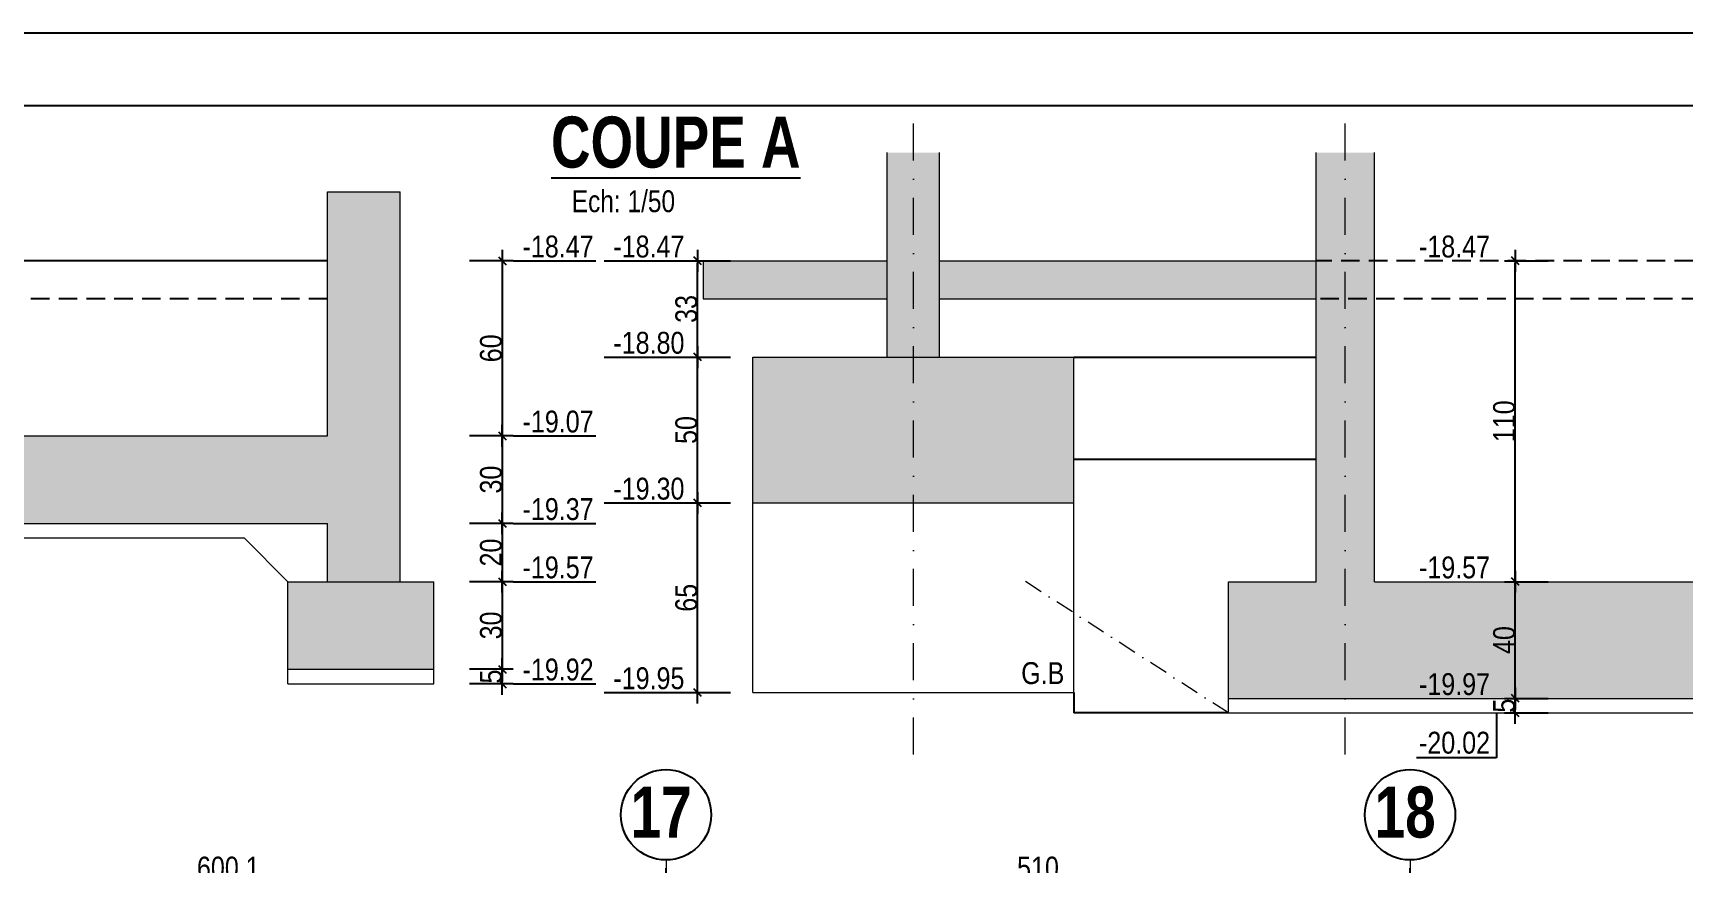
# Model space of a CAD drawing. Header units: centimetres. Extents: x -40 to 58779, y 2083 to 6283.
# Drawn here: x 56349 to 57481, y 5713 to 6283 of the extents above; entities that cross this region are included whole.
import ezdxf
from ezdxf.enums import TextEntityAlignment as Align

# ---------------------------------------------------------------- set-up
doc = ezdxf.new("R2010")
doc.units = ezdxf.units.CM
doc.header["$PDMODE"] = 1
doc.header["$PDSIZE"] = -2
doc.linetypes.add('CACHEX2', pattern=[19.05, 12.7, -6.35])
doc.linetypes.add('TIRETPTX2', pattern=[50.8, 25.4, -12.7, 0, -12.7])
for name, color, linetype in [('01_cote_gen', 4, 'Continuous'), ('01_linteaux', 2, 'Continuous'), ('01_poch_BN', 9, 'Continuous'), ('01_texte', 230, 'Continuous'), ('AA_COTES', 2, 'Continuous')]:
    doc.layers.add(name, color=color, linetype=linetype)
doc.layers.add('01_murs_coup', color=5, linetype='Continuous', lineweight=60)
doc.layers.add('01_tram_axes', color=2, linetype='TIRETPTX2', lineweight=9)
doc.styles.add('Arial Narrow', font='ARIALN.TTF')
doc.styles.add('impact', font='impact.ttf')
doc.styles.add('MATTE_TXT', font='arial.ttf')
doc.styles.add('STYLE2', font='ARIALN.TTF')
doc.dimstyles.new('JB25', dxfattribs={"dimscale": 0.1, "dimtxt": 150, "dimasz": 15, "dimexe": 0.1, "dimexo": 0.1, "dimgap": 0.09, "dimtad": 1, "dimdec": 1, "dimlfac": 0.5, "dimdsep": 46, "dimtxsty": 'STYLE2', "dimblk1": 'BOND_G', "dimblk2": 'BOND_D', "dimsah": 1, "dimcen": 1.5, "dimdle": 0.01, "dimse1": 1, "dimse2": 1, "dimclrd": 4, "dimclre": 2, "dimclrt": 6, "dimazin": 2, "dimtfac": 2.333333, "dimtdec": 1, "dimtix": 1, "dimtmove": 2, "dimatfit": 3, "dimldrblk": 'BOND_G', "dimfxl": 1, "dimtolj": 1, "dimtzin": 0, "dimarcsym": 0})
doc.dimstyles.new('JB50', dxfattribs={"dimscale": 0.1, "dimtxt": 150, "dimasz": 15, "dimexe": 0.1, "dimexo": 0.1, "dimgap": 0.09, "dimtad": 1, "dimdec": 1, "dimdsep": 46, "dimtxsty": 'STYLE2', "dimblk1": 'BOND_G', "dimblk2": 'BOND_D', "dimsah": 1, "dimcen": 1.5, "dimdle": 0.01, "dimse1": 1, "dimse2": 1, "dimclrd": 4, "dimclre": 2, "dimclrt": 6, "dimazin": 2, "dimtfac": 2.333333, "dimtdec": 1, "dimtix": 1, "dimtmove": 2, "dimatfit": 3, "dimldrblk": 'BOND_G', "dimfxl": 1, "dimtolj": 1, "dimtzin": 0, "dimarcsym": 0})

# ---------------------------------------------------------------- blocks, each defined once
blk = doc.blocks.new('BOND_G')
at = {"layer": 'AA_COTES', "color": 0}
for p, q in [((0, -5), (0, 15)), ((5, 0), (-5, 0)), ((1.77, 1.77), (-1.77, -1.77))]:
    blk.add_line(p, q, dxfattribs=at)
blk = doc.blocks.new('BOND_D')
at = {"layer": 'AA_COTES', "color": 0}
for p, q in [((5, 0), (-5, 0)), ((-1.77, -1.77), (1.77, 1.77)), ((0, 5), (0, -15))]:
    blk.add_line(p, q, dxfattribs=at)
blk = doc.blocks.new('*D1485')
at = {"layer": '01_cote_gen', "color": 4, "lineweight": -2, "transparency": 16777216}
blk.add_line((56184.3, 5703), (56781.3, 5703), dxfattribs=at)
at = {"layer": 'Defpoints', "color": 0, "lineweight": 0, "transparency": 16777216}
for p in [(56782.8, 5703), (56182.8, 5605.4), (56782.8, 5605.4)]:
    blk.add_point(p, dxfattribs=at)
at = {"layer": '01_cote_gen', "color": 4, "lineweight": -2, "transparency": 16777216, "xscale": 1.5, "yscale": 1.5, "zscale": 1.5, "rotation": 180}
blk.add_blockref('BOND_G', (56182.8, 5703), dxfattribs=at)
at = {"layer": '01_cote_gen', "color": 4, "lineweight": -2, "transparency": 16777216, "xscale": 1.5, "yscale": 1.5, "zscale": 1.5}
blk.add_blockref('BOND_D', (56782.8, 5703), dxfattribs=at)
at = {"layer": '01_cote_gen', "color": 6, "transparency": 16777216, "insert": (56482.8, 5710.7), "char_height": 15, "attachment_point": 5, "style": 'STYLE2'}
blk.add_mtext('\\A1;600.1', dxfattribs=at)
blk = doc.blocks.new('*D1486')
at = {"layer": '01_cote_gen', "color": 4, "lineweight": -2, "transparency": 16777216}
blk.add_line((56784.3, 5703), (57291.3, 5703), dxfattribs=at)
at = {"layer": 'Defpoints', "color": 0, "lineweight": 0, "transparency": 16777216}
for p in [(57292.8, 5703), (56782.8, 5593.6), (57292.8, 5593.6)]:
    blk.add_point(p, dxfattribs=at)
at = {"layer": '01_cote_gen', "color": 4, "lineweight": -2, "transparency": 16777216, "xscale": 1.5, "yscale": 1.5, "zscale": 1.5, "rotation": 180}
blk.add_blockref('BOND_G', (56782.8, 5703), dxfattribs=at)
at = {"layer": '01_cote_gen', "color": 4, "lineweight": -2, "transparency": 16777216, "xscale": 1.5, "yscale": 1.5, "zscale": 1.5}
blk.add_blockref('BOND_D', (57292.8, 5703), dxfattribs=at)
at = {"layer": '01_cote_gen', "color": 6, "transparency": 16777216, "insert": (57037.8, 5710.7), "char_height": 15, "attachment_point": 5, "style": 'STYLE2'}
blk.add_mtext('\\A1;510', dxfattribs=at)
blk = doc.blocks.new('*D1800')
at = {"layer": '01_cote_gen', "color": 4, "lineweight": -2, "ltscale": 0.2, "transparency": 16777216}
blk.add_line((56804.5, 5832.3), (56804.5, 5959.3), dxfattribs=at)
at = {"layer": 'Defpoints', "color": 0, "lineweight": 0, "ltscale": 0.2, "transparency": 16777216}
for p in [(56804.5, 5960.8), (56827, 5960.8), (56827, 5830.8)]:
    blk.add_point(p, dxfattribs=at)
at = {"layer": '01_cote_gen', "color": 4, "lineweight": -2, "ltscale": 0.2, "transparency": 16777216, "xscale": 1.5, "yscale": 1.5, "zscale": 1.5}
for name, p, rotation in [('BOND_D', (56804.5, 5960.8), 90), ('BOND_G', (56804.5, 5830.8), 270)]:
    blk.add_blockref(name, p, dxfattribs=dict(at, rotation=rotation))
at = {"layer": '01_cote_gen', "color": 6, "lineweight": 0, "ltscale": 0.2, "transparency": 16777216, "insert": (56796.8, 5895.8), "char_height": 15, "attachment_point": 5, "rotation": 90, "style": 'STYLE2'}
blk.add_mtext('\\A1;65', dxfattribs=at)
blk = doc.blocks.new('*D1801')
at = {"layer": '01_cote_gen', "color": 4, "lineweight": -2, "ltscale": 0.2, "transparency": 16777216}
blk.add_line((56804.5, 5962.3), (56804.5, 6059.3), dxfattribs=at)
at = {"layer": 'Defpoints', "color": 0, "lineweight": 0, "ltscale": 0.2, "transparency": 16777216}
for p in [(56804.5, 6060.8), (56827, 6060.8), (56827, 5960.8)]:
    blk.add_point(p, dxfattribs=at)
at = {"layer": '01_cote_gen', "color": 4, "lineweight": -2, "ltscale": 0.2, "transparency": 16777216, "xscale": 1.5, "yscale": 1.5, "zscale": 1.5}
for name, p, rotation in [('BOND_D', (56804.5, 6060.8), 90), ('BOND_G', (56804.5, 5960.8), 270)]:
    blk.add_blockref(name, p, dxfattribs=dict(at, rotation=rotation))
at = {"layer": '01_cote_gen', "color": 6, "lineweight": 0, "ltscale": 0.2, "transparency": 16777216, "insert": (56796.8, 6010.8), "char_height": 15, "attachment_point": 5, "rotation": 90, "style": 'STYLE2'}
blk.add_mtext('\\A1;50', dxfattribs=at)
blk = doc.blocks.new('*D1802')
at = {"layer": '01_cote_gen', "color": 4, "lineweight": -2, "ltscale": 0.2, "transparency": 16777216}
blk.add_line((56804.5, 6062.3), (56804.5, 6125.3), dxfattribs=at)
at = {"layer": 'Defpoints', "color": 0, "lineweight": 0, "ltscale": 0.2, "transparency": 16777216}
for p in [(56804.5, 6126.8), (56857.9, 6126.8), (56827, 6060.8)]:
    blk.add_point(p, dxfattribs=at)
at = {"layer": '01_cote_gen', "color": 4, "lineweight": -2, "ltscale": 0.2, "transparency": 16777216, "xscale": 1.5, "yscale": 1.5, "zscale": 1.5}
for name, p, rotation in [('BOND_D', (56804.5, 6126.8), 90), ('BOND_G', (56804.5, 6060.8), 270)]:
    blk.add_blockref(name, p, dxfattribs=dict(at, rotation=rotation))
at = {"layer": '01_cote_gen', "color": 6, "lineweight": 0, "ltscale": 0.2, "transparency": 16777216, "insert": (56796.8, 6093.8), "char_height": 15, "attachment_point": 5, "rotation": 90, "style": 'STYLE2'}
blk.add_mtext('\\A1;33', dxfattribs=at)
blk = doc.blocks.new('*D1805')
at = {"layer": '01_cote_gen', "color": 4, "lineweight": -2, "ltscale": 0.2, "transparency": 16777216}
blk.add_line((57365, 5818.3), (57365, 5825.3), dxfattribs=at)
at = {"layer": 'Defpoints', "color": 0, "lineweight": 0, "ltscale": 0.2, "transparency": 16777216}
for p in [(57365, 5826.8), (57407.6, 5826.8), (57407.6, 5816.8)]:
    blk.add_point(p, dxfattribs=at)
at = {"layer": '01_cote_gen', "color": 4, "lineweight": -2, "ltscale": 0.2, "transparency": 16777216, "xscale": 1.5, "yscale": 1.5, "zscale": 1.5}
for name, p, rotation in [('BOND_D', (57365, 5826.8), 90), ('BOND_G', (57365, 5816.8), 270)]:
    blk.add_blockref(name, p, dxfattribs=dict(at, rotation=rotation))
at = {"layer": '01_cote_gen', "color": 6, "lineweight": 0, "ltscale": 0.2, "transparency": 16777216, "insert": (57357.4, 5821.8), "char_height": 15, "attachment_point": 5, "rotation": 90, "style": 'STYLE2'}
blk.add_mtext('\\A1;5', dxfattribs=at)
blk = doc.blocks.new('*D1806')
at = {"layer": '01_cote_gen', "color": 4, "lineweight": -2, "ltscale": 0.2, "transparency": 16777216}
blk.add_line((57365, 5828.3), (57365, 5905.3), dxfattribs=at)
at = {"layer": 'Defpoints', "color": 0, "lineweight": 0, "ltscale": 0.2, "transparency": 16777216}
for p in [(57191.4, 5906.8), (57365, 5906.8), (57387.5, 5826.8)]:
    blk.add_point(p, dxfattribs=at)
at = {"layer": '01_cote_gen', "color": 4, "lineweight": -2, "ltscale": 0.2, "transparency": 16777216, "xscale": 1.5, "yscale": 1.5, "zscale": 1.5}
for name, p, rotation in [('BOND_D', (57365, 5906.8), 90), ('BOND_G', (57365, 5826.8), 270)]:
    blk.add_blockref(name, p, dxfattribs=dict(at, rotation=rotation))
at = {"layer": '01_cote_gen', "color": 6, "lineweight": 0, "ltscale": 0.2, "transparency": 16777216, "insert": (57357.4, 5866.8), "char_height": 15, "attachment_point": 5, "rotation": 90, "style": 'STYLE2'}
blk.add_mtext('\\A1;40', dxfattribs=at)
blk = doc.blocks.new('*D1807')
at = {"layer": '01_cote_gen', "color": 4, "lineweight": -2, "ltscale": 0.2, "transparency": 16777216}
blk.add_line((57365, 5908.3), (57365, 6125.3), dxfattribs=at)
at = {"layer": 'Defpoints', "color": 0, "lineweight": 0, "ltscale": 0.2, "transparency": 16777216}
for p in [(57365, 6126.8), (57453.4, 6126.8), (57453.4, 5906.8)]:
    blk.add_point(p, dxfattribs=at)
at = {"layer": '01_cote_gen', "color": 4, "lineweight": -2, "ltscale": 0.2, "transparency": 16777216, "xscale": 1.5, "yscale": 1.5, "zscale": 1.5}
for name, p, rotation in [('BOND_D', (57365, 6126.8), 90), ('BOND_G', (57365, 5906.8), 270)]:
    blk.add_blockref(name, p, dxfattribs=dict(at, rotation=rotation))
at = {"layer": '01_cote_gen', "color": 6, "lineweight": 0, "ltscale": 0.2, "transparency": 16777216, "insert": (57357.4, 6016.8), "char_height": 15, "attachment_point": 5, "rotation": 90, "style": 'STYLE2'}
blk.add_mtext('\\A1;110', dxfattribs=at)
blk = doc.blocks.new('*D1834')
at = {"layer": '01_cote_gen', "color": 4, "lineweight": -2, "ltscale": 0.2, "transparency": 16777216}
blk.add_line((56670.6, 6125.3), (56670.6, 6008.3), dxfattribs=at)
at = {"layer": 'Defpoints', "color": 0, "lineweight": 0, "ltscale": 0.2, "transparency": 16777216}
for p in [(56550.7, 6126.8), (56550.7, 6006.8), (56670.6, 6006.8)]:
    blk.add_point(p, dxfattribs=at)
at = {"layer": '01_cote_gen', "color": 4, "lineweight": -2, "ltscale": 0.2, "transparency": 16777216, "xscale": 1.5, "yscale": 1.5, "zscale": 1.5}
for name, p, rotation in [('BOND_G', (56670.6, 6126.8), 90), ('BOND_D', (56670.6, 6006.8), 270)]:
    blk.add_blockref(name, p, dxfattribs=dict(at, rotation=rotation))
at = {"layer": '01_cote_gen', "color": 6, "lineweight": 0, "ltscale": 0.2, "transparency": 16777216, "insert": (56662.9, 6066.8), "char_height": 15, "attachment_point": 5, "rotation": 90, "style": 'STYLE2'}
blk.add_mtext('\\A1;60', dxfattribs=at)
blk = doc.blocks.new('*D1835')
at = {"layer": '01_cote_gen', "color": 4, "lineweight": -2, "ltscale": 0.2, "transparency": 16777216}
blk.add_line((56670.6, 6005.3), (56670.6, 5948.3), dxfattribs=at)
at = {"layer": 'Defpoints', "color": 0, "lineweight": 0, "ltscale": 0.2, "transparency": 16777216}
for p in [(56550.7, 6006.8), (56550.7, 5946.8), (56670.6, 5946.8)]:
    blk.add_point(p, dxfattribs=at)
at = {"layer": '01_cote_gen', "color": 4, "lineweight": -2, "ltscale": 0.2, "transparency": 16777216, "xscale": 1.5, "yscale": 1.5, "zscale": 1.5}
for name, p, rotation in [('BOND_G', (56670.6, 6006.8), 90), ('BOND_D', (56670.6, 5946.8), 270)]:
    blk.add_blockref(name, p, dxfattribs=dict(at, rotation=rotation))
at = {"layer": '01_cote_gen', "color": 6, "lineweight": 0, "ltscale": 0.2, "transparency": 16777216, "insert": (56662.9, 5976.8), "char_height": 15, "attachment_point": 5, "rotation": 90, "style": 'STYLE2'}
blk.add_mtext('\\A1;30', dxfattribs=at)
blk = doc.blocks.new('*D1836')
at = {"layer": '01_cote_gen', "color": 4, "lineweight": -2, "ltscale": 0.2, "transparency": 16777216}
blk.add_line((56670.6, 5945.3), (56670.6, 5908.3), dxfattribs=at)
at = {"layer": 'Defpoints', "color": 0, "lineweight": 0, "ltscale": 0.2, "transparency": 16777216}
for p in [(56648.1, 5946.8), (56623.7, 5906.8), (56670.6, 5906.8)]:
    blk.add_point(p, dxfattribs=at)
at = {"layer": '01_cote_gen', "color": 4, "lineweight": -2, "ltscale": 0.2, "transparency": 16777216, "xscale": 1.5, "yscale": 1.5, "zscale": 1.5}
for name, p, rotation in [('BOND_G', (56670.6, 5946.8), 90), ('BOND_D', (56670.6, 5906.8), 270)]:
    blk.add_blockref(name, p, dxfattribs=dict(at, rotation=rotation))
at = {"layer": '01_cote_gen', "color": 6, "lineweight": 0, "ltscale": 0.2, "transparency": 16777216, "insert": (56662.9, 5926.8), "char_height": 15, "attachment_point": 5, "rotation": 90, "style": 'STYLE2'}
blk.add_mtext('\\A1;20', dxfattribs=at)
blk = doc.blocks.new('*D1837')
at = {"layer": '01_cote_gen', "color": 4, "lineweight": -2, "ltscale": 0.2, "transparency": 16777216}
blk.add_line((56670.6, 5905.3), (56670.6, 5848.3), dxfattribs=at)
at = {"layer": 'Defpoints', "color": 0, "lineweight": 0, "ltscale": 0.2, "transparency": 16777216}
for p in [(56623.7, 5906.8), (56623.7, 5846.8), (56670.6, 5846.8)]:
    blk.add_point(p, dxfattribs=at)
at = {"layer": '01_cote_gen', "color": 4, "lineweight": -2, "ltscale": 0.2, "transparency": 16777216, "xscale": 1.5, "yscale": 1.5, "zscale": 1.5}
for name, p, rotation in [('BOND_G', (56670.6, 5906.8), 90), ('BOND_D', (56670.6, 5846.8), 270)]:
    blk.add_blockref(name, p, dxfattribs=dict(at, rotation=rotation))
at = {"layer": '01_cote_gen', "color": 6, "lineweight": 0, "ltscale": 0.2, "transparency": 16777216, "insert": (56662.9, 5876.8), "char_height": 15, "attachment_point": 5, "rotation": 90, "style": 'STYLE2'}
blk.add_mtext('\\A1;30', dxfattribs=at)
blk = doc.blocks.new('*D1838')
at = {"layer": '01_cote_gen', "color": 4, "lineweight": -2, "ltscale": 0.2, "transparency": 16777216}
blk.add_line((56670.6, 5845.3), (56670.6, 5838.3), dxfattribs=at)
at = {"layer": 'Defpoints', "color": 0, "lineweight": 0, "ltscale": 0.2, "transparency": 16777216}
for p in [(56623.7, 5846.8), (56623.7, 5836.8), (56670.6, 5836.8)]:
    blk.add_point(p, dxfattribs=at)
at = {"layer": '01_cote_gen', "color": 4, "lineweight": -2, "ltscale": 0.2, "transparency": 16777216, "xscale": 1.5, "yscale": 1.5, "zscale": 1.5}
for name, p, rotation in [('BOND_G', (56670.6, 5846.8), 90), ('BOND_D', (56670.6, 5836.8), 270)]:
    blk.add_blockref(name, p, dxfattribs=dict(at, rotation=rotation))
at = {"layer": '01_cote_gen', "color": 6, "lineweight": 0, "ltscale": 0.2, "transparency": 16777216, "insert": (56662.9, 5841.8), "char_height": 15, "attachment_point": 5, "rotation": 90, "style": 'STYLE2'}
blk.add_mtext('\\A1;5', dxfattribs=at)

msp = doc.modelspace()

# ---------------------------------------------------------------- hatches: boundary and pattern name
at = {"layer": '01_poch_BN', "lineweight": 0, "ltscale": 0.2}
h = msp.add_hatch(color=256, dxfattribs=at)
h.dxf.hatch_style = 1
h.paths.add_polyline_path([(56934.37, 6126.8), (56808.32, 6126.8), (56808.32, 6100.8), (56934.37, 6100.8)])
h.paths.add_polyline_path([(56952.37, 6060.8), (56842.37, 6060.8), (56842.37, 5960.8), (56952.37, 5960.8)])
h.paths.add_polyline_path([(57062.37, 6060.8), (56952.37, 6060.8), (56952.37, 5960.8), (57062.37, 5960.8)])
h.paths.add_polyline_path([(57228.37, 6126.8), (56970.37, 6126.8), (56970.37, 6100.8), (57228.37, 6100.8)])
h.paths.add_polyline_path([(58062.42, 6200.98), (58022.42, 6200.98), (58022.42, 6060.8), (58062.42, 6060.8)])
h.paths.add_polyline_path([(58092.42, 6060.8), (57992.42, 6060.8), (57992.42, 6000.8), (58092.42, 6000.8)])
h.paths.add_polyline_path([(58454.37, 6060.8), (58402.37, 6060.8), (58402.37, 5990.8), (58454.37, 5990.8)])
h.paths.add_polyline_path([(58454.37, 6200.98), (58430.37, 6200.98), (58430.37, 6060.8), (58454.37, 6060.8)])
h.paths.add_polyline_path([(58470.37, 6200.98), (58454.37, 6200.98), (58454.37, 6060.8), (58470.37, 6060.8)])
h.paths.add_polyline_path([(58490.37, 6200.98), (58474.37, 6200.98), (58474.37, 6060.8), (58490.37, 6060.8)])
h.paths.add_polyline_path([(58514.37, 6200.98), (58490.37, 6200.98), (58490.37, 6060.8), (58514.37, 6060.8)])
h.paths.add_polyline_path([(58542.37, 6060.8), (58490.37, 6060.8), (58490.37, 5990.8), (58542.37, 5990.8)])
h.paths.add_polyline_path([(58490.37, 6060.8), (58474.37, 6060.8), (58454.37, 6060.8), (58454.37, 5990.8), (58490.37, 5990.8)])
h = msp.add_hatch(color=256, dxfattribs=at)
h.dxf.hatch_style = 1
h.paths.add_polyline_path([(56952.37, 6200.98), (56934.37, 6200.98), (56934.37, 6060.8), (56952.37, 6060.8)])
h.paths.add_polyline_path([(56970.37, 6200.98), (56952.37, 6200.98), (56952.37, 6060.8), (56970.37, 6060.8)])
h.paths.add_polyline_path([(57248.37, 6200.98), (57228.37, 6200.98), (57228.37, 5906.8), (57168.37, 5906.8), (57168.37, 5826.8), (57248.37, 5826.8)])
h.paths.add_polyline_path([(57268.37, 6200.98), (57248.37, 6200.98), (57248.37, 5826.8), (57738.37, 5826.8), (57738.37, 5906.8), (57720.37, 5906.8), (57720.37, 6100.8), (58022.42, 6100.8), (58022.42, 6126.8), (57696.37, 6126.8), (57696.37, 6114.8), (57680.37, 6114.8), (57680.37, 5906.8), (57268.37, 5906.8)])
h.paths.add_polyline_path([(58430.37, 6126.8), (58062.42, 6126.8), (58062.42, 6100.8), (58430.37, 6100.8)])
h.paths.add_polyline_path([(58646.62, 6126.8), (58514.37, 6126.8), (58514.37, 6100.8), (58646.62, 6100.8)])
h = msp.add_hatch(color=256, dxfattribs=at)
h.dxf.hatch_style = 1
h.paths.add_polyline_path([(55064.71, 6126.8), (55002.16, 6126.8), (55002.16, 6100.8), (55064.71, 6100.8)])
h.paths.add_polyline_path([(55084.71, 6126.8), (55064.71, 6126.8), (55064.71, 6100.8), (55084.71, 6100.8)])
h.paths.add_polyline_path([(55084.71, 6174.09), (55064.71, 6174.09), (55064.71, 6126.8), (55084.71, 6126.8)])
h.paths.add_polyline_path([(55104.71, 6174.09), (55084.71, 6174.09), (55084.71, 6126.8), (55104.71, 6126.8)])
h.paths.add_polyline_path([(55104.71, 6126.8), (55084.71, 6126.8), (55084.71, 6100.8), (55104.71, 6100.8)])
h.paths.add_polyline_path([(55104.71, 6100.8), (55084.71, 6100.8), (55084.71, 5906.8), (55104.71, 5906.8), (55104.71, 5946.8), (55290.71, 5946.8), (55350.71, 5946.8), (55350.71, 6006.8), (55104.71, 6006.8)])
h.paths.add_polyline_path([(55084.71, 6100.8), (55064.71, 6100.8), (55064.71, 5906.8), (55084.71, 5906.8)])
h.paths.add_polyline_path([(55152.69, 5906.8), (55084.71, 5906.8), (55084.71, 5836.8), (55152.69, 5836.8)])
h.paths.add_polyline_path([(55084.71, 5906.8), (55064.71, 5906.8), (55012.69, 5906.8), (55012.69, 5836.8), (55084.71, 5836.8)])
h.paths.add_polyline_path([(55610.71, 5946.8), (55550.71, 5946.8), (55550.71, 5926.8), (55350.71, 5926.8), (55350.71, 5946.8), (55290.71, 5946.8), (55290.71, 5866.8), (55610.71, 5866.8)])
h.paths.add_polyline_path([(56140.61, 6006.8), (55550.71, 6006.8), (55550.71, 5946.8), (55610.71, 5946.8), (56140.61, 5946.8)])
h.paths.add_polyline_path([(56190.61, 6006.8), (56140.61, 6006.8), (56140.61, 5946.8), (56190.61, 5946.8)])
h.paths.add_polyline_path([(56600.69, 6174.09), (56550.69, 6174.09), (56550.69, 6006.8), (56190.61, 6006.8), (56190.61, 5946.8), (56550.69, 5946.8), (56550.69, 5906.8), (56600.69, 5906.8)])
h.paths.add_polyline_path([(56623.67, 5906.8), (56523.67, 5906.8), (56523.67, 5846.8), (56623.67, 5846.8)])

# ---------------------------------------------------------------- linework, layer by layer
at = {"layer": '01_cote_gen'}
msp.add_line((58779.3, 6282.97), (51358.18, 6282.97), dxfattribs=at)
at = {"layer": '01_linteaux', "ltscale": 0.5}
for p, q in [((56550.69, 6126.8), (55104.71, 6126.8)), ((57062.37, 6060.8), (57228.37, 6060.8)), ((57062.37, 5990.8), (57228.37, 5990.8)), ((57062.37, 5830.84), (57062.37, 5816.8)), ((57168.37, 5816.8), (57062.37, 5816.8))]:
    msp.add_line(p, q, dxfattribs=at)
at = {"layer": '01_linteaux', "linetype": 'CACHEX2'}
for p, q in [((57696.37, 6126.8), (57228.37, 6126.8)), ((56550.69, 6100.8), (55064.71, 6100.8)), ((57720.37, 6100.8), (57228.37, 6100.8))]:
    msp.add_line(p, q, dxfattribs=at)
at = {"layer": '01_murs_coup', "lineweight": 0}
for p, q in [((56934.37, 6060.8), (56934.37, 6200.98)), ((56970.37, 6060.8), (56970.37, 6200.98)), ((57228.37, 5906.8), (57228.37, 6200.98)), ((57268.37, 5906.8), (57268.37, 6200.98)), ((56550.69, 6006.8), (56550.69, 6174.09)), ((56600.69, 5906.8), (56600.69, 6174.09)), ((56808.32, 6126.8), (56934.37, 6126.8)), ((56970.37, 6126.8), (57228.37, 6126.8)), ((56808.32, 6100.8), (56934.37, 6100.8)), ((56970.37, 6100.8), (57228.37, 6100.8)), ((56842.37, 5830.84), (56842.37, 6060.8)), ((56842.37, 6060.8), (57062.37, 6060.8)), ((57062.37, 5830.84), (57062.37, 6060.8)), ((55550.71, 6006.8), (56550.69, 6006.8)), ((56842.37, 5960.8), (57062.37, 5960.8)), ((55610.71, 5946.8), (56550.69, 5946.8)), ((56550.69, 5906.8), (56550.69, 5946.8)), ((55710.71, 5936.8), (56493.67, 5936.8)), ((56493.67, 5936.8), (56523.67, 5906.8)), ((56523.67, 5836.8), (56523.67, 5906.8)), ((56523.67, 5906.8), (56623.67, 5906.8)), ((56623.67, 5836.8), (56623.67, 5906.8)), ((57168.37, 5906.8), (57228.37, 5906.8)), ((57168.37, 5816.8), (57168.37, 5906.8)), ((57268.37, 5906.8), (57680.37, 5906.8)), ((56523.67, 5846.8), (56623.67, 5846.8)), ((56523.67, 5836.8), (56623.67, 5836.8)), ((56842.37, 5830.84), (57062.37, 5830.84)), ((57168.37, 5826.8), (57738.37, 5826.8)), ((57168.37, 5816.8), (57738.37, 5816.8))]:
    msp.add_line(p, q, dxfattribs=at)
at = {"layer": '01_poch_BN', "lineweight": 0, "ltscale": 0.2}
for p, q in [((56550.69, 6174.09), (56600.69, 6174.09)), ((56808.32, 6126.8), (56808.32, 6100.8))]:
    msp.add_line(p, q, dxfattribs=at)
at = {"layer": '01_texte'}
for p, q in [((58729.3, 6232.97), (51408.18, 6232.97)), ((56678.07, 6126.8), (56734.76, 6126.8)), ((56740.33, 6126.8), (56797.01, 6126.8)), ((56740.33, 6060.8), (56797.01, 6060.8)), ((56678.07, 6006.8), (56734.76, 6006.8)), ((56740.33, 5960.8), (56797.01, 5960.8)), ((56678.07, 5946.8), (56734.76, 5946.8)), ((56678.07, 5906.8), (56734.76, 5906.8)), ((56678.07, 5836.8), (56734.76, 5836.8)), ((56740.33, 5830.84), (56797.01, 5830.84)), ((57352.15, 5816.8), (57352.15, 5786.11)), ((57352.15, 5786.11), (57297.23, 5786.11))]:
    msp.add_line(p, q, dxfattribs=at)
for centre in [(56782.83, 5747.02), (57292.83, 5747.02)]:
    msp.add_circle(centre, 30.98, dxfattribs=at)
at = {"layer": '01_tram_axes'}
for p, q in [((56952.37, 5788.37), (56952.37, 6238.11)), ((57248.37, 5788.37), (57248.37, 6238.11)), ((56782.83, 5716.04), (56782.83, 2230.67)), ((57292.83, 5716.04), (57292.83, 2230.67))]:
    msp.add_line(p, q, dxfattribs=at)
at = {"layer": '01_tram_axes', "ltscale": 0.5}
msp.add_line((57168.37, 5816.8), (57024.19, 5910.16), dxfattribs=at)

# ---------------------------------------------------------------- texts
at = {"layer": '01_texte', "style": 'impact'}
msp.add_text('%%UCOUPE A', height=35, dxfattribs=at).set_placement((56789.5, 6180.2), align=Align.BOTTOM_CENTER)
at = {"layer": '01_texte', "style": 'MATTE_TXT', "width": 0.8}
msp.add_text('Ech: 1/50', height=15, dxfattribs=at).set_placement((56753.63, 6155.64), align=Align.BOTTOM_CENTER)
at = {"layer": '01_texte', "style": 'Arial Narrow'}
for s, p in [('-18.47', (56684.48, 6129.1)), ('-18.47', (56746.73, 6129.1)), ('-18.47', (57298.97, 6129.1)), ('-18.80', (56746.73, 6063.1)), ('-19.07', (56684.48, 6009.1)), ('-19.30', (56746.73, 5963.1)), ('-19.37', (56684.48, 5949.1)), ('-19.57', (56684.48, 5909.1)), ('-19.57', (57298.97, 5909.1)), ('-19.92', (56684.48, 5839.1)), ('G.B', (57026.28, 5836.63)), ('-19.95', (56746.73, 5833.13)), ('-19.97', (57298.97, 5829.1)), ('-20.02', (57298.97, 5788.94))]:
    msp.add_text(s, height=15, dxfattribs=at).set_placement(p)
at = {"layer": '01_texte', "style": 'impact'}
for s, p in [('17', (56779.49, 5748.9)), ('18', (57289.49, 5748.9))]:
    msp.add_text(s, height=35, dxfattribs=at).set_placement(p, align=Align.MIDDLE_CENTER)

# ---------------------------------------------------------------- dimensions: what is measured, and where the dimension line sits
at = {"layer": '01_cote_gen', "lineweight": 0, "ltscale": 0.2}
for base, p1, p2, picture, middle in [((56670.57, 6006.8), (56550.69, 6126.8), (56550.69, 6006.8), '*D1834', (56662.9, 6066.8)), ((56804.51, 6126.8), (56827.01, 6060.8), (56857.88, 6126.8), '*D1802', (56796.85, 6093.8)), ((57365.04, 6126.8), (57453.37, 5906.8), (57453.37, 6126.8), '*D1807', (57357.37, 6016.8)), ((56804.51, 6060.8), (56827.01, 5960.8), (56827.01, 6060.8), '*D1801', (56796.85, 6010.8)), ((56670.57, 5946.8), (56550.69, 6006.8), (56550.69, 5946.8), '*D1835', (56662.9, 5976.8)), ((56804.51, 5960.8), (56827.01, 5830.84), (56827.01, 5960.8), '*D1800', (56796.85, 5895.82)), ((56670.57, 5906.8), (56648.07, 5946.8), (56623.67, 5906.8), '*D1836', (56662.9, 5926.8)), ((56670.57, 5846.8), (56623.67, 5906.8), (56623.67, 5846.8), '*D1837', (56662.9, 5876.8)), ((57365.04, 5906.8), (57387.54, 5826.8), (57191.44, 5906.8), '*D1806', (57357.37, 5866.8)), ((56670.57, 5836.8), (56623.67, 5846.8), (56623.67, 5836.8), '*D1838', (56662.93, 5841.8)), ((57365.04, 5826.8), (57407.62, 5816.8), (57407.62, 5826.8), '*D1805', (57357.4, 5821.8))]:
    dim = msp.add_linear_dim(base=base, p1=p1, p2=p2, angle=90, dimstyle='JB25', dxfattribs=at)
    dim.commit()
    dim.dimension.update_dxf_attribs({"geometry": picture, "text_midpoint": middle})
at = {"layer": '01_cote_gen'}
for base, p1, p2, picture, middle in [((56782.83, 5703.03), (56182.77, 5605.44), (56782.83, 5605.44), '*D1485', (56482.8, 5710.7)), ((57292.83, 5703.03), (56782.83, 5593.55), (57292.83, 5593.55), '*D1486', (57037.83, 5710.7))]:
    dim = msp.add_linear_dim(base=base, p1=p1, p2=p2, dimstyle='JB50', dxfattribs=at)
    dim.commit()
    dim.dimension.update_dxf_attribs({"geometry": picture, "text_midpoint": middle})

doc.saveas('drawing.dxf')
